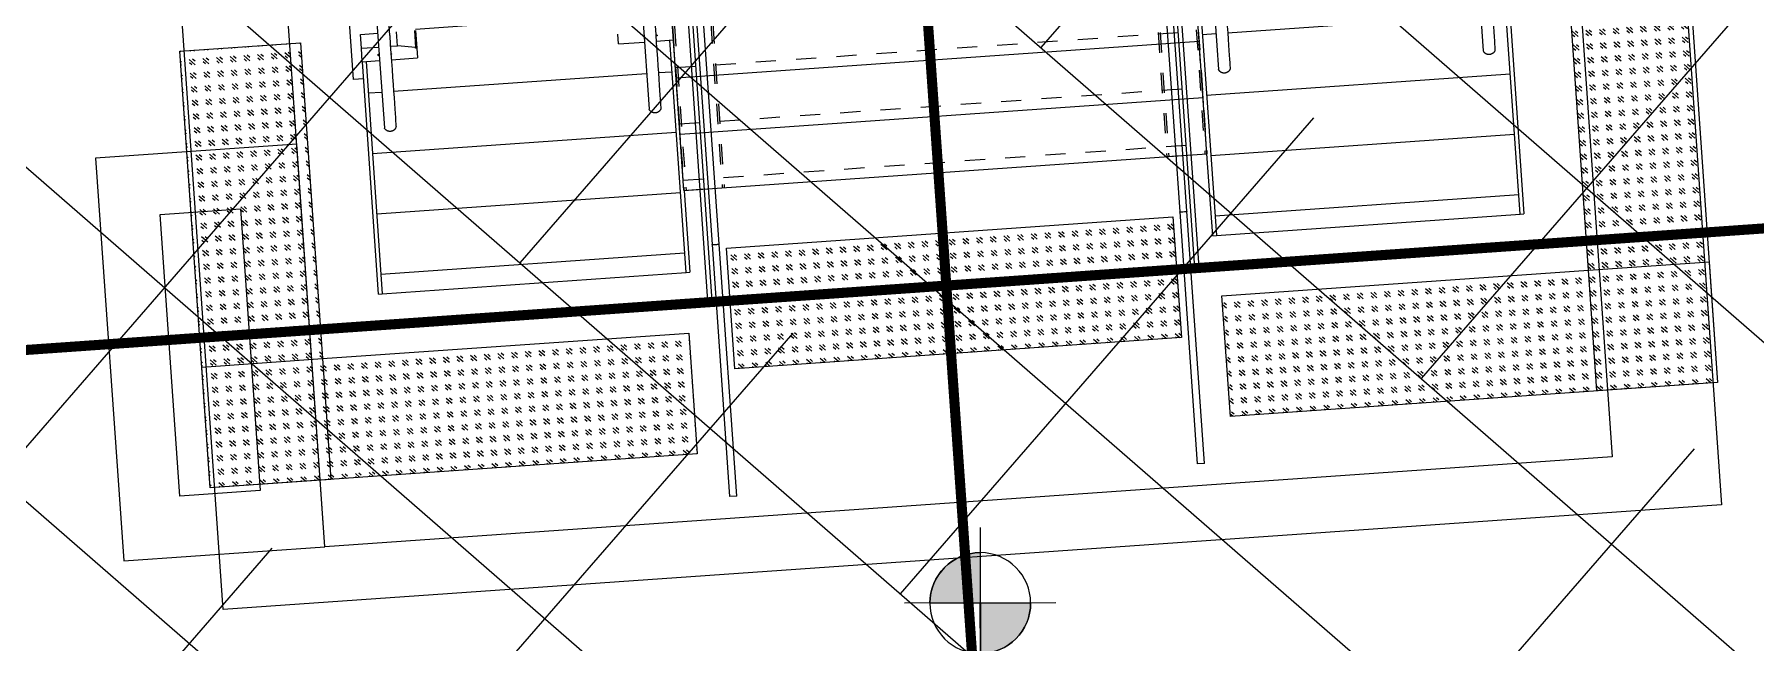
# Model space of a CAD drawing. Header units: millimetres. Extents: x 50357 to 985146, y 723188 to 1803594.
# Drawn here: x 834548.8 to 834557.34, y 818118.42 to 818121.44 of the extents above; entities that cross this region are included whole.
import ezdxf
from ezdxf.xclip import XClip

# ---------------------------------------------------------------- set-up
doc = ezdxf.new("R2010")
doc.units = ezdxf.units.MM
doc.header["$LTSCALE"] = 3
doc.header["$MEASUREMENT"] = 0
for name, pattern in [('DASHED2', [0.375, 0.25, -0.125]), ('Grid Line', [22.225, 12.7, -3.175, 3.175, -3.175]), ('XXASB-PIW-ARC-DWG-1012-MWP-XXXX-WS3-XC$0$XXXXX-PIW-P-ASB_BRIDGE_STAIR_ESCALATOR-XXX$0$Member Hidden', [4.5, 2.5, -2])]:
    doc.linetypes.add(name, pattern=pattern)
doc.layers.add('-Excluded area line', color=7, linetype='DASHED2', lineweight=40)
doc.layers.add('-Section line', color=7, linetype='Continuous')
doc.layers.add('00_Xref', color=7, linetype='Continuous')
for name, color, linetype, true_color in [('WKD071__', 7, 'Continuous', 0x6e6e6e), ('XXASB-PIW-ARC-DWG-1012-MWP-XXXX-WS3-XC$0$XXXXX-PIW-P-ASB_BRIDGE_STAIR_ESCALATOR-XXX$0$A-GENM', 7, 'Continuous', 0x6e6e6e), ('XXASB-PIW-ARC-DWG-1012-MWP-XXXX-WS3-XC$0$XXXXX-PIW-P-ASB_BRIDGE_STAIR_ESCALATOR-XXX$0$ADS240', 7, 'XXASB-PIW-ARC-DWG-1012-MWP-XXXX-WS3-XC$0$XXXXX-PIW-P-ASB_BRIDGE_STAIR_ESCALATOR-XXX$0$Member Hidden', 0x6e6e6e), ('XXASB-PIW-ARC-DWG-1012-MWP-XXXX-WS3-XC$0$XXXXX-PIW-P-ASB_BRIDGE_STAIR_ESCALATOR-XXX$0$ADS240_F', 7, 'Continuous', 0x6e6e6e), ('XXASB-PIW-ARC-DWG-1012-MWP-XXXX-WS3-XC$0$XXXXX-PIW-P-ASB_BRIDGE_STAIR_ESCALATOR-XXX$0$ADS292_H', 7, 'XXASB-PIW-ARC-DWG-1012-MWP-XXXX-WS3-XC$0$XXXXX-PIW-P-ASB_BRIDGE_STAIR_ESCALATOR-XXX$0$Member Hidden', 0x6e6e6e), ('XXASB-PIW-ARC-DWG-1012-MWP-XXXX-WS3-XC$0$XXXXX-PIW-P-ASB_BRIDGE_STAIR_ESCALATOR-XXX$0$M-EQPM', 7, 'Continuous', 0x6e6e6e), ('XXASB-PIW-ARC-DWG-1012-MWP-XXXX-WS3-XC$0$XXXXX-PIW-P-ASB_BRIDGE_STAIR_ESCALATOR-XXX$0$Q-SPCQ', 7, 'Continuous', 0x6e6e6e), ('XXASB-PIW-ARC-DWG-1012-MWP-XXXX-WS3-XC$0$XXXXX-PIW-P-ASB_BRIDGE_STAIR_ESCALATOR-XXX$0$Q-SPCQ-1', 7, 'Continuous', 0x6e6e6e)]:
    doc.layers.add(name, color=color, linetype=linetype, true_color=true_color)
doc.layers.add('XXASB-PIW-ARC-DWG-1012-MWP-XXXX-WS3-XC$0$ADS0501_', color=7, linetype='Continuous', lineweight=13, true_color=0x6e6e6e)
doc.layers.add('XXASB-PIW-ARC-DWG-1012-MWP-XXXX-WS3-XC$0$XXXXX-PIW-P-ASB_BRIDGE_DECK_ARC-XXX$0$A-FLOR-HRAL', color=7, linetype='Continuous', lineweight=13, true_color=0x6e6e6e)

# ---------------------------------------------------------------- blocks, each defined once
blk = doc.blocks.new('x-baseplan')
blk.add_lwpolyline([(834550.5505, 818213.8099), (834557.1707, 818119.1058), (834549.7388, 818118.5863), (834547.9798, 818143.7498), (834547.5808, 818143.722), (834547.5407, 818144.2956), (834539.9643, 818143.7659), (834540.0207, 818142.9597), (834532.4541, 818142.4509), (834523.9731, 818144.3196), (834526.2542, 818154.6723), (834539.4112, 818151.6754), (834539.6457, 818148.3218), (834547.2222, 818148.8514), (834547.1833, 818149.4081), (834547.5823, 818149.436), (834542.9962, 818215.0413), (834543.2207, 818215.057), (834550.326, 818213.7942), (834550.5505, 818213.8099)])
blk = doc.blocks.new('XXASB-PIW-ARC-DWG-1012-MWP-XXXX-WS3-XC$0$Spot Elevations - Existing floor level_On plan-230553-BRIDGE DECK LEVEL')
at = {"layer": 'XXASB-PIW-ARC-DWG-1012-MWP-XXXX-WS3-XC$0$ADS0501_', "extrusion": (0, 0, -1)}
for points in [[(2, 0, 0.414214), (0, 2), (0, 0)], [(0, 0), (-2, 0, 0.414214), (0, -2)]]:
    blk.add_hatch(color=256, dxfattribs=at).paths.add_polyline_path(points)
at = {"layer": 'XXASB-PIW-ARC-DWG-1012-MWP-XXXX-WS3-XC$0$ADS0501_'}
for p, q in [((0, -3), (0, 3)), ((0, 0), (0, 2)), ((-3, 0), (3.151, 0)), ((-2, 0), (0, 0)), ((0, 0), (0, -2)), ((2, 0), (0, 0))]:
    blk.add_line(p, q, dxfattribs=at)
blk.add_circle((0, 0), 2, dxfattribs=at)
for start, end in [(90, 180), (270, 0)]:
    blk.add_arc((0, 0), 2, start, end, dxfattribs=at)
blk = doc.blocks.new('XXASB-PIW-ARC-DWG-1012-MWP-XXXX-WS3-XC$0$XXXXX-PIW-P-ASB_BRIDGE_DECK_ARC-XXX$0$HANDRAIL - HANDRAIL-3273728-DECK F_F_L__ARC')
at = {"layer": 'XXASB-PIW-ARC-DWG-1012-MWP-XXXX-WS3-XC$0$XXXXX-PIW-P-ASB_BRIDGE_DECK_ARC-XXX$0$A-FLOR-HRAL'}
for p, q in [((-668972.5, 80670.1), (-668972.5, 76470.1)), ((-668937.5, 76470.1), (-668937.5, 80670.1)), ((-668917.5, 76187.7), (-668917.5, 80667.6)), ((-668917.5, 76187.7), (-668917.5, 80667.6)), ((-668897.5, 80667.6), (-668897.5, 76187.7)), ((-668972.5, 76470.1), (-668972.5, 75217.6)), ((-668937.5, 75217.6), (-668937.5, 76470.1)), ((-668917.5, 76167.6), (-668917.5, 76187.7)), ((-668917.5, 76167.6), (-668917.5, 76187.7)), ((-668917.5, 76167.6), (-668897.5, 76167.6)), ((-668897.5, 76187.7), (-668897.5, 76167.6)), ((-668937.5, 75217.6), (-668972.5, 75217.6))]:
    blk.add_line(p, q, dxfattribs=at)
blk.add_open_spline([(-668962.5, 76467.6), (-668964.2, 76467.6), (-668966.9, 76467.8), (-668969.6, 76468.3), (-668971.3, 76468.8), (-668972.3, 76469.4), (-668972.5, 76469.9), (-668972.5, 76470.1)], degree=3, knots=[0, 0, 0, 0, 0.1666667, 0.25, 0.3333333, 0.4166667, 0.5, 0.5, 0.5, 0.5], dxfattribs=at)
blk.add_open_spline([(-668937.5, 76470.1), (-668937.5, 76469.9), (-668937.7, 76469.4), (-668938.7, 76468.8), (-668940.3, 76468.3), (-668942.4, 76467.9), (-668944.9, 76467.6), (-668961.6, 76467.6), (-668962.5, 76467.6)], degree=3, dxfattribs=at)
blk = doc.blocks.new('XXASB-PIW-ARC-DWG-1012-MWP-XXXX-WS3-XC$0$XXXXX-PIW-P-ASB_BRIDGE_DECK_ARC-XXX$0$HANDRAIL1 - HANDRAIL-3274031-DECK F_F_L__ARC')
at = {"layer": 'XXASB-PIW-ARC-DWG-1012-MWP-XXXX-WS3-XC$0$XXXXX-PIW-P-ASB_BRIDGE_DECK_ARC-XXX$0$A-FLOR-HRAL'}
for p, q in [((-671148, 76167.6), (-671148, 80667.6)), ((-671128, 80667.6), (-671128, 76167.6)), ((-671108, 80670.1), (-671108, 76470.1)), ((-671073, 76470.1), (-671073, 80670.1)), ((-671108, 76470.1), (-671108, 75217.6)), ((-671073, 75217.6), (-671073, 76470.1)), ((-671148, 76167.6), (-671128, 76167.6)), ((-671073, 75217.6), (-671108, 75217.6))]:
    blk.add_line(p, q, dxfattribs=at)
blk.add_open_spline([(-671083, 76467.6), (-671084.8, 76467.6), (-671102.4, 76467.8), (-671105.2, 76468.3), (-671106.8, 76468.8), (-671107.8, 76469.4), (-671108, 76469.9), (-671108, 76470.1)], degree=3, knots=[0, 0, 0, 0, 0.1666667, 0.25, 0.3333333, 0.4166667, 0.5, 0.5, 0.5, 0.5], dxfattribs=at)
blk.add_open_spline([(-671073, 76470.1), (-671073, 76469.9), (-671073.3, 76469.4), (-671074.3, 76468.8), (-671075.9, 76468.3), (-671078, 76467.9), (-671080.4, 76467.6), (-671082.2, 76467.6), (-671083, 76467.6)], degree=3, dxfattribs=at)
blk = doc.blocks.new('XXASB-PIW-ARC-DWG-1012-MWP-XXXX-WS3-XC$0$XXXXX-PIW-P-ASB_BRIDGE_DECK_ARC-XXX')
at = {"layer": 'XXASB-PIW-ARC-DWG-1012-MWP-XXXX-WS3-XC$0$XXXXX-PIW-P-ASB_BRIDGE_DECK_ARC-XXX$0$A-FLOR-HRAL', "rotation": 3.999000000000387}
for name, p in [('XXASB-PIW-ARC-DWG-1012-MWP-XXXX-WS3-XC$0$XXXXX-PIW-P-ASB_BRIDGE_DECK_ARC-XXX$0$HANDRAIL - HANDRAIL-3273728-DECK F_F_L__ARC', (835227159.6, 818090927.1)), ('XXASB-PIW-ARC-DWG-1012-MWP-XXXX-WS3-XC$0$XXXXX-PIW-P-ASB_BRIDGE_DECK_ARC-XXX$0$HANDRAIL1 - HANDRAIL-3274031-DECK F_F_L__ARC', (835226970.6, 818090913.9))]:
    blk.add_blockref(name, p, dxfattribs=at)
blk = doc.blocks.new('XXASB-PIW-ARC-DWG-1012-MWP-XXXX-WS3-XC$0$XXXXX-PIW-P-ASB_BRIDGE_STAIR_ESCALATOR-XXX$0$KONEGL-TravelMaster110_Escalator_Single_metric - TM110 - 101384-1810381-DECK F_F_L__STR')
at = {"layer": 'XXASB-PIW-ARC-DWG-1012-MWP-XXXX-WS3-XC$0$XXXXX-PIW-P-ASB_BRIDGE_STAIR_ESCALATOR-XXX$0$Q-SPCQ-1'}
h = blk.add_hatch(dxfattribs=at)
h.set_pattern_fill('FP_2', color=256, style=0, pattern_type=2)
h.set_pattern_definition([(270, (-87448.5, -668099.4), (300, 2e-14), [])])
h.paths.add_polyline_path([(-10278.6, 687.4), (-9957.2, 687.4), (-9957.2, 755), (-10278.6, 755)], flags=0)
h.paths.add_polyline_path([(-11111.5, -755), (-9957.2, -755), (-9957.2, -687.4), (-10293.5, -686.3), (-10299.4, -683.1), (-10303.5, -679.3), (-10310.2, -666.3), (-10309.7, -648.6), (-10307, -642.2), (-10300.6, -634.3), (-10290.9, -629.2), (-9957.2, -628.2), (-9957.2, -500), (-9530.7, -500), (-9530.7, 500), (-9957.2, 500), (-9957.2, 629.2), (-10292.2, 629.8), (-10300.6, 634.3), (-10307.7, 643.1), (-10311.1, 655), (-10311.1, 658.3), (-10309.7, 667.5), (-10302.5, 680.3), (-10297.9, 684.4), (-10290.9, 687.4), (-10278.6, 687.4), (-10278.6, 755), (-11111.5, 755), (-11111.5, 201.1)], flags=0)
for p, q in [((-11111.5, 773.5), (-10704.4, 773.5)), ((-11111.5, 773.5), (-11111.5, 755)), ((-11111.5, 755), (-11111.5, -755)), ((-9957.2, 755), (-11111.5, 755)), ((-9957.2, 755), (-11111.5, 755)), ((-9837.7, 687.4), (-10290.9, 687.4)), ((-9837.7, -629.2), (-10290.9, -629.2)), ((-11111.5, -755), (-9957.2, -755)), ((-11111.5, -755), (-9957.2, -755)), ((-11111.5, -755), (-11111.5, -773.5)), ((-9957.2, -773.5), (-11111.5, -773.5))]:
    blk.add_line(p, q, dxfattribs=at)
at = {"layer": 'XXASB-PIW-ARC-DWG-1012-MWP-XXXX-WS3-XC$0$XXXXX-PIW-P-ASB_BRIDGE_STAIR_ESCALATOR-XXX$0$Q-SPCQ-1', "flags": 128}
for points in [[(-10292.5, 629.2), (-10293.6, 629.7), (-10294.8, 630.3), (-10295.9, 630.9), (-10297, 631.6), (-10298, 632.3), (-10299, 633.1), (-10300, 633.8), (-10301, 634.7), (-10301.9, 635.5), (-10302.8, 636.4), (-10303.7, 637.4), (-10304.5, 638.4), (-10305.3, 639.4), (-10306, 640.4), (-10306.7, 641.5), (-10307.4, 642.5), (-10308, 643.7), (-10308.5, 644.8), (-10309, 646), (-10309.5, 647.1), (-10309.9, 648.3), (-10310.3, 649.5), (-10310.6, 650.8), (-10310.9, 652), (-10311.1, 653.3), (-10311.3, 654.5), (-10311.4, 655.8), (-10311.5, 657.1), (-10311.5, 658.3), (-10311.5, 659.6), (-10311.4, 660.9), (-10311.3, 662.1), (-10311.1, 663.4), (-10310.9, 664.6), (-10310.6, 665.9), (-10310.3, 667.1), (-10309.9, 668.3), (-10309.5, 669.5), (-10309, 670.7), (-10308.5, 671.8), (-10307.9, 673), (-10307.3, 674.1), (-10306.7, 675.2), (-10306, 676.2), (-10305.2, 677.3), (-10304.5, 678.3), (-10303.6, 679.3), (-10302.8, 680.2), (-10301.9, 681.1), (-10301, 682), (-10300, 682.8), (-10299, 683.6), (-10298, 684.3), (-10296.9, 685), (-10295.8, 685.7), (-10294.7, 686.3), (-10293.6, 686.9), (-10292.5, 687.4)], [(-10292.5, -687.4), (-10293.6, -686.9), (-10294.8, -686.3), (-10295.9, -685.7), (-10297, -685), (-10298, -684.3), (-10299, -683.5), (-10300, -682.7), (-10301, -681.9), (-10301.9, -681), (-10302.8, -680.1), (-10303.7, -679.2), (-10304.5, -678.2), (-10305.3, -677.2), (-10306, -676.2), (-10306.7, -675.1), (-10307.4, -674), (-10308, -672.9), (-10308.5, -671.8), (-10309, -670.6), (-10309.5, -669.4), (-10309.9, -668.3), (-10310.3, -667), (-10310.6, -665.8), (-10310.9, -664.6), (-10311.1, -663.3), (-10311.3, -662.1), (-10311.4, -660.8), (-10311.5, -659.5), (-10311.5, -658.3), (-10311.5, -657), (-10311.4, -655.7), (-10311.3, -654.5), (-10311.1, -653.2), (-10310.9, -652), (-10310.6, -650.7), (-10310.3, -649.5), (-10309.9, -648.3), (-10309.5, -647.1), (-10309, -645.9), (-10308.5, -644.7), (-10307.9, -643.6), (-10307.3, -642.5), (-10306.7, -641.4), (-10306, -640.3), (-10305.2, -639.3), (-10304.5, -638.3), (-10303.6, -637.3), (-10302.8, -636.4), (-10301.9, -635.5), (-10301, -634.6), (-10300, -633.8), (-10299, -633), (-10298, -632.3), (-10296.9, -631.6), (-10295.8, -630.9), (-10294.7, -630.3), (-10293.6, -629.7), (-10292.5, -629.2)]]:
    blk.add_lwpolyline(points, dxfattribs=at)
at = {"layer": 'XXASB-PIW-ARC-DWG-1012-MWP-XXXX-WS3-XC$0$XXXXX-PIW-P-ASB_BRIDGE_STAIR_ESCALATOR-XXX$0$Q-SPCQ-1'}
for centre in [(-9837.7, 629.2), (-9837.7, -687.4)]:
    blk.add_ellipse(centre, major_axis=(-454.8, 0), ratio=0.000001, start_param=4.712389, end_param=6.200512, dxfattribs=at)
blk = doc.blocks.new('XXASB-PIW-ARC-DWG-1012-MWP-XXXX-WS3-XC$0$XXXXX-PIW-P-ASB_BRIDGE_STAIR_ESCALATOR-XXX$0$KONEGL-TravelMaster110_Escalator_Single_metric - TM110 - 101384-V1-DECK F_F_L__STR')
at = {"layer": 'XXASB-PIW-ARC-DWG-1012-MWP-XXXX-WS3-XC$0$XXXXX-PIW-P-ASB_BRIDGE_STAIR_ESCALATOR-XXX$0$Q-SPCQ-1'}
h = blk.add_hatch(dxfattribs=at)
h.set_pattern_fill('FP_3', color=256, style=0, pattern_type=2)
h.set_pattern_definition([(270, (-87448.5, -671946.4), (300, 2e-14), [])])
h.paths.add_polyline_path([(-10172.3, -755), (-9957.2, -755), (-9957.2, -687.4), (-10172.3, -687.4)], flags=0)
h.paths.add_polyline_path([(-10266.3, -755), (-10172.3, -755), (-10172.3, -687.4), (-10266.3, -687.4)], flags=0)
h.paths.add_polyline_path([(-11111.5, -755), (-10266.3, -755), (-10266.3, -687.4), (-10293.5, -686.3), (-10299.4, -683.1), (-10303.5, -679.3), (-10310.2, -666.3), (-10309.7, -648.6), (-10307, -642.2), (-10300.6, -634.3), (-10290.9, -629.2), (-9957.2, -628.2), (-9957.2, -500), (-9530.7, -500), (-9530.7, 500), (-9957.2, 500), (-9957.2, 629.2), (-10292.2, 629.8), (-10300.6, 634.3), (-10307.7, 643.1), (-10311.1, 655), (-10311.1, 658.3), (-10309.7, 667.5), (-10302.5, 680.3), (-10297.9, 684.4), (-10290.9, 687.4), (-9957.2, 687.4), (-9957.2, 755), (-11111.5, 755), (-11111.5, 44.8)], flags=0)
for p, q in [((-11111.5, 773.5), (-9957.2, 773.5)), ((-11111.5, 773.5), (-11111.5, 755)), ((-9957.2, 773.6), (-9890.2, 773.6)), ((-9957.2, 773.6), (-9957.2, 687.4)), ((-9890.2, 773.6), (-9821.5, 773.6)), ((-9890.2, 773.6), (-9890.2, 687.4)), ((-9821.5, 773.6), (-9821.5, 687.3)), ((-11111.5, 755), (-11111.5, -755)), ((-9957.2, 755), (-11111.5, 755)), ((-9957.2, 755), (-11111.5, 755)), ((-9837.7, 687.4), (-10290.9, 687.4)), ((-8822.8, 687.4), (-9837.7, 687.4)), ((-9957.2, 629.2), (-9957.2, 500)), ((-9890.2, 629.2), (-9890.2, 593.5)), ((-9837.7, 629.2), (-8822.8, 629.2)), ((-9905.6, 505), (-9890.2, 593.5)), ((-9890.2, 593.5), (-9821.5, 593.5)), ((-9909.5, 500), (-9957.2, 500)), ((-9909.5, 500), (-9908.6, 505)), ((-9821.5, 500), (-9909.5, 500)), ((-9908.6, 505), (-9905.6, 505)), ((-9821.5, 505), (-9905.6, 505)), ((-9957.2, -500), (-9909.5, -500)), ((-9957.2, -500), (-9957.2, -629.2)), ((-9837.7, -629.2), (-10290.9, -629.2)), ((-11111.5, -755), (-9957.2, -755)), ((-11111.5, -755), (-9957.2, -755)), ((-11111.5, -755), (-11111.5, -773.5)), ((-9957.2, -687.4), (-9957.2, -773.3)), ((-10704.4, -773.5), (-11111.5, -773.5))]:
    blk.add_line(p, q, dxfattribs=at)
at = {"layer": 'XXASB-PIW-ARC-DWG-1012-MWP-XXXX-WS3-XC$0$XXXXX-PIW-P-ASB_BRIDGE_STAIR_ESCALATOR-XXX$0$Q-SPCQ-1', "flags": 128}
for points in [[(-10292.5, 629.2), (-10293.6, 629.7), (-10294.8, 630.3), (-10295.9, 630.9), (-10297, 631.6), (-10298, 632.3), (-10299, 633.1), (-10300, 633.8), (-10301, 634.7), (-10301.9, 635.5), (-10302.8, 636.4), (-10303.7, 637.4), (-10304.5, 638.4), (-10305.3, 639.4), (-10306, 640.4), (-10306.7, 641.5), (-10307.4, 642.5), (-10308, 643.7), (-10308.5, 644.8), (-10309, 646), (-10309.5, 647.1), (-10309.9, 648.3), (-10310.3, 649.5), (-10310.6, 650.8), (-10310.9, 652), (-10311.1, 653.3), (-10311.3, 654.5), (-10311.4, 655.8), (-10311.5, 657.1), (-10311.5, 658.3), (-10311.5, 659.6), (-10311.4, 660.9), (-10311.3, 662.1), (-10311.1, 663.4), (-10310.9, 664.6), (-10310.6, 665.9), (-10310.3, 667.1), (-10309.9, 668.3), (-10309.5, 669.5), (-10309, 670.7), (-10308.5, 671.8), (-10307.9, 673), (-10307.3, 674.1), (-10306.7, 675.2), (-10306, 676.2), (-10305.2, 677.3), (-10304.5, 678.3), (-10303.6, 679.3), (-10302.8, 680.2), (-10301.9, 681.1), (-10301, 682), (-10300, 682.8), (-10299, 683.6), (-10298, 684.3), (-10296.9, 685), (-10295.8, 685.7), (-10294.7, 686.3), (-10293.6, 686.9), (-10292.5, 687.4)], [(-10292.5, -687.4), (-10293.6, -686.9), (-10294.8, -686.3), (-10295.9, -685.7), (-10297, -685), (-10298, -684.3), (-10299, -683.5), (-10300, -682.7), (-10301, -681.9), (-10301.9, -681), (-10302.8, -680.1), (-10303.7, -679.2), (-10304.5, -678.2), (-10305.3, -677.2), (-10306, -676.2), (-10306.7, -675.1), (-10307.4, -674), (-10308, -672.9), (-10308.5, -671.8), (-10309, -670.6), (-10309.5, -669.4), (-10309.9, -668.3), (-10310.3, -667), (-10310.6, -665.8), (-10310.9, -664.6), (-10311.1, -663.3), (-10311.3, -662.1), (-10311.4, -660.8), (-10311.5, -659.5), (-10311.5, -658.3), (-10311.5, -657), (-10311.4, -655.7), (-10311.3, -654.5), (-10311.1, -653.2), (-10310.9, -652), (-10310.6, -650.7), (-10310.3, -649.5), (-10309.9, -648.3), (-10309.5, -647.1), (-10309, -645.9), (-10308.5, -644.7), (-10307.9, -643.6), (-10307.3, -642.5), (-10306.7, -641.4), (-10306, -640.3), (-10305.2, -639.3), (-10304.5, -638.3), (-10303.6, -637.3), (-10302.8, -636.4), (-10301.9, -635.5), (-10301, -634.6), (-10300, -633.8), (-10299, -633), (-10298, -632.3), (-10296.9, -631.6), (-10295.8, -630.9), (-10294.7, -630.3), (-10293.6, -629.7), (-10292.5, -629.2)]]:
    blk.add_lwpolyline(points, dxfattribs=at)
at = {"layer": 'XXASB-PIW-ARC-DWG-1012-MWP-XXXX-WS3-XC$0$XXXXX-PIW-P-ASB_BRIDGE_STAIR_ESCALATOR-XXX$0$Q-SPCQ-1'}
for centre in [(-9837.7, 629.2), (-9837.7, -687.4)]:
    blk.add_ellipse(centre, major_axis=(-454.8, 0), ratio=0.000001, start_param=4.712389, end_param=6.200512, dxfattribs=at)
for points, knots in [([(-9932.7, 687.6), (-9932.6, 687.9), (-9932.5, 688.5), (-9932.3, 689.1), (-9932.1, 689.8), (-9931.9, 690.5), (-9931.6, 691.3), (-9931.2, 691.9), (-9930.9, 692.5), (-9930.6, 693), (-9930.1, 693.6), (-9929.2, 694.2), (-9928.3, 694.2), (-9927.4, 693.5), (-9926.9, 693), (-9926.5, 692.4), (-9926.1, 691.6), (-9925.7, 690.7), (-9925.4, 689.9), (-9925.3, 689.5), (-9925.1, 688.8), (-9924.9, 688.1), (-9924.8, 687.6)], [0.1687934, 0.1687934, 0.1687934, 0.1687934, 0.1944444, 0.2083333, 0.2222222, 0.25, 0.2777778, 0.3055556, 0.3333333, 0.3611111, 0.3888889, 0.4444444, 0.5555556, 0.6111111, 0.6388889, 0.6666667, 0.7083333, 0.75, 0.7708333, 0.78125, 0.7916667, 0.8312947, 0.8312947, 0.8312947, 0.8312947]), ([(-9926.6, 628.2), (-9926.7, 628), (-9926.9, 627.7), (-9927.4, 627.2), (-9928.3, 626.5), (-9929.2, 626.5), (-9930.1, 627.1), (-9930.6, 627.7), (-9930.8, 628), (-9930.9, 628.2)], [0.3333333, 0.3333333, 0.3333333, 0.3333333, 0.3611111, 0.3888889, 0.4444444, 0.5555556, 0.6111111, 0.6388889, 0.6666667, 0.6666667, 0.6666667, 0.6666667]), ([(-9930.9, -628.2), (-9930.8, -628), (-9930.6, -627.7), (-9930.1, -627.1), (-9929.2, -626.5), (-9928.3, -626.5), (-9927.4, -627.2), (-9926.9, -627.7), (-9926.7, -628), (-9926.6, -628.2)], [0.3333333, 0.3333333, 0.3333333, 0.3333333, 0.3611111, 0.3888889, 0.4444444, 0.5555556, 0.6111111, 0.6388889, 0.6666667, 0.6666667, 0.6666667, 0.6666667]), ([(-9924.8, -687.6), (-9924.9, -687.9), (-9925, -688.5), (-9925.2, -689.1), (-9925.4, -689.8), (-9925.6, -690.5), (-9925.9, -691.3), (-9926.3, -691.9), (-9926.6, -692.5), (-9926.9, -693), (-9927.4, -693.5), (-9928.3, -694.2), (-9929.2, -694.2), (-9930.1, -693.6), (-9930.6, -693), (-9931, -692.5), (-9931.4, -691.6), (-9931.8, -690.7), (-9932.1, -689.9), (-9932.2, -689.5), (-9932.4, -688.8), (-9932.6, -688.1), (-9932.7, -687.6)], [0.1683822, 0.1683822, 0.1683822, 0.1683822, 0.1944444, 0.2083333, 0.2222222, 0.25, 0.2777778, 0.3055556, 0.3333333, 0.3611111, 0.3888889, 0.4444444, 0.5555556, 0.6111111, 0.6388889, 0.6666667, 0.7083333, 0.75, 0.7708333, 0.78125, 0.7916667, 0.8315295, 0.8315295, 0.8315295, 0.8315295])]:
    blk.add_open_spline(points, degree=3, knots=knots, dxfattribs=at)
blk = doc.blocks.new('XXASB-PIW-ARC-DWG-1012-MWP-XXXX-WS3-XC$0$XXXXX-PIW-P-ASB_BRIDGE_STAIR_ESCALATOR-XXX$0$SUMP PIT L02 - SUMP PIT L02-3490829-DECK F_F_L__STR')
at = {"layer": 'XXASB-PIW-ARC-DWG-1012-MWP-XXXX-WS3-XC$0$XXXXX-PIW-P-ASB_BRIDGE_STAIR_ESCALATOR-XXX$0$M-EQPM'}
for p, q in [((-674222.8, 77109.5), (-674222.8, 75109.5)), ((-673222.8, 77109.5), (-674222.8, 77109.5)), ((-673222.8, 75109.5), (-673222.8, 77109.5)), ((-673922.7, 75409.5), (-673922.7, 76809.5)), ((-673922.7, 76809.5), (-673522.7, 76809.5)), ((-673522.7, 76809.5), (-673522.7, 75409.5)), ((-673522.7, 75409.5), (-673922.7, 75409.5)), ((-674222.8, 75109.5), (-673222.8, 75109.5))]:
    blk.add_line(p, q, dxfattribs=at)
blk = doc.blocks.new('XXASB-PIW-ARC-DWG-1012-MWP-XXXX-WS3-XC$0$XXXXX-PIW-P-ASB_BRIDGE_STAIR_ESCALATOR-XXX$0$A$C1D6126A4')
at = {"layer": 'XXASB-PIW-ARC-DWG-1012-MWP-XXXX-WS3-XC$0$XXXXX-PIW-P-ASB_BRIDGE_STAIR_ESCALATOR-XXX$0$ADS240_F'}
for p, q in [((834554618.2, 818120845), (834553171.9, 818141534.5)), ((834552024.5, 818120663.7), (834550578.3, 818141353.2)), ((834551985.5, 818121222.3), (834554579.2, 818121403.6)), ((834552005, 818120943), (834554598.7, 818121124.3)), ((834552024.5, 818120663.7), (834554618.2, 818120845))]:
    blk.add_line(p, q, dxfattribs=at)
blk = doc.blocks.new('XXASB-PIW-ARC-DWG-1012-MWP-XXXX-WS3-XC$0$XXXXX-PIW-P-ASB_BRIDGE_STAIR_ESCALATOR-XXX')
at = {"layer": 'XXASB-PIW-ARC-DWG-1012-MWP-XXXX-WS3-XC$0$XXXXX-PIW-P-ASB_BRIDGE_STAIR_ESCALATOR-XXX$0$Q-SPCQ'}
h = blk.add_hatch(dxfattribs=at)
h.set_pattern_fill('GOST_GLASS', color=256, scale=8, angle=93.99871)
h.set_pattern_definition([(138.998705, (834732796.246, 817758944.717), (-4.733696, 67.717), [40, -56]), (138.998705, (834732795.063, 817758961.646), (-4.733696, 67.717), [16, -80]), (138.998705, (834732779.317, 817758943.534), (-4.733696, 67.717), [16, -80])])
h.paths.add_polyline_path([(834557150.4, 818119711.8), (834554734.3, 818119542.9), (834554692.5, 818120141.4), (834556510, 818120268.5), (834556400.6, 818121833.7), (834556999.1, 818121875.5)])
h = blk.add_hatch(dxfattribs=at)
h.set_pattern_fill('GOST_GLASS', color=256, scale=8, angle=93.99871)
h.set_pattern_definition([(138.998705, (834727857.766, 817758599.497), (-4.733696, 67.717), [40, -56]), (138.998705, (834727856.583, 817758616.426), (-4.733696, 67.717), [16, -80]), (138.998705, (834727840.837, 817758598.314), (-4.733696, 67.717), [16, -80])])
h.paths.add_polyline_path([(834552090.2, 818119358), (834549674.6, 818119189.2), (834549523.4, 818121353), (834550121.9, 818121394.8), (834550231.3, 818119829.6), (834552048.4, 818119956.6)])
h = blk.add_hatch(dxfattribs=at)
h.set_pattern_fill('GOST_GLASS', color=256, scale=8, angle=93.99871)
h.set_pattern_definition([(138.998705, (834730299.15, 817759178.22), (-4.733696, 67.717), [40, -56]), (138.998705, (834730297.966, 817759195.15), (-4.733696, 67.717), [16, -80]), (138.998705, (834730282.22, 817759177.036), (-4.733696, 67.717), [16, -80])])
h.paths.add_polyline_path([(834554491.4, 818119934), (834552276.8, 818119779.1), (834552235, 818120377.7), (834554449.6, 818120532.5)])
at = {"layer": 'XXASB-PIW-ARC-DWG-1012-MWP-XXXX-WS3-XC$0$XXXXX-PIW-P-ASB_BRIDGE_STAIR_ESCALATOR-XXX$0$A-GENM'}
blk.add_lwpolyline([(834550435.1, 818121216.2), (834550385.3, 818121212.7), (834549018.1, 818140770), (834548918.4, 818140763), (834548810.4, 818142308.3), (834548960, 818142318.7)], dxfattribs=at)
at = {"layer": 'XXASB-PIW-ARC-DWG-1012-MWP-XXXX-WS3-XC$0$XXXXX-PIW-P-ASB_BRIDGE_STAIR_ESCALATOR-XXX$0$ADS240'}
for p, q in [((834554614.7, 818120894.9), (834553168.4, 818141584.4)), ((834552021.1, 818120713.6), (834550574.8, 818141403.1)), ((834551982, 818121272.2), (834554575.7, 818121453.5)), ((834552001.5, 818120992.9), (834554595.2, 818121174.2)), ((834552021.1, 818120713.6), (834554614.7, 818120894.9))]:
    blk.add_line(p, q, dxfattribs=at)
at = {"layer": 'XXASB-PIW-ARC-DWG-1012-MWP-XXXX-WS3-XC$0$XXXXX-PIW-P-ASB_BRIDGE_STAIR_ESCALATOR-XXX$0$ADS292_H'}
for p, q in [((834553100.9, 818142407.7), (834554608.2, 818120844.3)), ((834553110.8, 818142408.4), (834554618.2, 818120845)), ((834552911.3, 818142394.4), (834554418.7, 818120831.1)), ((834552921.3, 818142395.1), (834554428.7, 818120831.8)), ((834550517.2, 818142227.1), (834552024.5, 818120663.7)), ((834550527.1, 818142227.8), (834552034.5, 818120664.4)), ((834550706.7, 818142240.3), (834552214.1, 818120677)), ((834550716.7, 818142241), (834552224.1, 818120677.6)), ((834554418.7, 818120831.1), (834554618.2, 818120845)), ((834552024.5, 818120663.7), (834552224.1, 818120677.6))]:
    blk.add_line(p, q, dxfattribs=at)
at = {"layer": 'XXASB-PIW-ARC-DWG-1012-MWP-XXXX-WS3-XC$0$XXXXX-PIW-P-ASB_BRIDGE_STAIR_ESCALATOR-XXX$0$M-EQPM'}
for p, q in [((834556139.7, 818126326.5), (834556627.8, 818119343.5)), ((834550243.4, 818118897.2), (834549755.2, 818125880.2)), ((834556627.8, 818119343.5), (834550243.4, 818118897.2))]:
    blk.add_line(p, q, dxfattribs=at)
at = {"layer": 'XXASB-PIW-ARC-DWG-1012-MWP-XXXX-WS3-XC$0$XXXXX-PIW-P-ASB_BRIDGE_STAIR_ESCALATOR-XXX$0$Q-SPCQ'}
for points in [[(834557150.4, 818119711.8), (834554734.3, 818119542.9), (834554692.5, 818120141.4), (834556510, 818120268.5), (834556400.6, 818121833.7), (834556999.1, 818121875.5)], [(834552090.2, 818119358), (834549674.6, 818119189.2), (834549523.4, 818121353), (834550121.9, 818121394.8), (834550231.3, 818119829.6), (834552048.4, 818119956.6)], [(834554491.4, 818119934), (834552276.8, 818119779.1), (834552235, 818120377.7), (834554449.6, 818120532.5)], [(834557108.6, 818120310.3), (834557150.4, 818119711.8), (834556551.9, 818119669.9), (834556510, 818120268.5)], [(834550231.3, 818119829.6), (834550273.2, 818119231), (834549674.6, 818119189.2), (834549632.8, 818119787.7)]]:
    blk.add_lwpolyline(points, close=True, dxfattribs=at)
at = {"layer": 'XXASB-PIW-ARC-DWG-1012-MWP-XXXX-WS3-XC$0$XXXXX-PIW-P-ASB_BRIDGE_STAIR_ESCALATOR-XXX$0$ADS240_F'}
blk.add_blockref('XXASB-PIW-ARC-DWG-1012-MWP-XXXX-WS3-XC$0$XXXXX-PIW-P-ASB_BRIDGE_STAIR_ESCALATOR-XXX$0$A$C1D6126A4', (0, 0), dxfattribs=at)
at = {"layer": 'XXASB-PIW-ARC-DWG-1012-MWP-XXXX-WS3-XC$0$XXXXX-PIW-P-ASB_BRIDGE_STAIR_ESCALATOR-XXX$0$M-EQPM', "rotation": 3.999000000000387}
blk.add_blockref('XXASB-PIW-ARC-DWG-1012-MWP-XXXX-WS3-XC$0$XXXXX-PIW-P-ASB_BRIDGE_STAIR_ESCALATOR-XXX$0$SUMP PIT L02 - SUMP PIT L02-3490829-DECK F_F_L__STR', (835227065.1, 818090920.5), dxfattribs=at)
at = {"layer": 'XXASB-PIW-ARC-DWG-1012-MWP-XXXX-WS3-XC$0$XXXXX-PIW-P-ASB_BRIDGE_STAIR_ESCALATOR-XXX$0$Q-SPCQ-1', "rotation": 93.99870513611988}
for name, p in [('XXASB-PIW-ARC-DWG-1012-MWP-XXXX-WS3-XC$0$XXXXX-PIW-P-ASB_BRIDGE_STAIR_ESCALATOR-XXX$0$KONEGL-TravelMaster110_Escalator_Single_metric - TM110 - 101384-1810381-DECK F_F_L__STR', (834554643.4, 818131577.4)), ('XXASB-PIW-ARC-DWG-1012-MWP-XXXX-WS3-XC$0$XXXXX-PIW-P-ASB_BRIDGE_STAIR_ESCALATOR-XXX$0$KONEGL-TravelMaster110_Escalator_Single_metric - TM110 - 101384-V1-DECK F_F_L__STR', (834550506.5, 818131288.2))]:
    blk.add_blockref(name, p, dxfattribs=at)
blk = doc.blocks.new('XXASB-PIW-ARC-DWG-1012-MWP-XXXX-WS3-XC')
for name in ['XXASB-PIW-ARC-DWG-1012-MWP-XXXX-WS3-XC$0$XXXXX-PIW-P-ASB_BRIDGE_DECK_ARC-XXX', 'XXASB-PIW-ARC-DWG-1012-MWP-XXXX-WS3-XC$0$XXXXX-PIW-P-ASB_BRIDGE_STAIR_ESCALATOR-XXX']:
    blk.add_blockref(name, (0, 0))
at = {"layer": 'XXASB-PIW-ARC-DWG-1012-MWP-XXXX-WS3-XC$0$ADS0501_', "extrusion": (0, 0, -1), "xscale": 124.9999999999999, "yscale": 124.9999999999999, "zscale": 124.9999999999999, "rotation": 269.8517519316675}
blk.add_blockref('XXASB-PIW-ARC-DWG-1012-MWP-XXXX-WS3-XC$0$Spot Elevations - Existing floor level_On plan-230553-BRIDGE DECK LEVEL', (-834553493.8, 818118618), dxfattribs=at)

msp = doc.modelspace()

# ---------------------------------------------------------------- hatches: boundary and pattern name
at = {"layer": '-Excluded area line'}
h = msp.add_hatch(dxfattribs=at)
h.set_pattern_fill('ANSI31', color=256)
h.set_pattern_definition([(45, (0, -1e-20), (-0.088388347648, 0.088388347648), [])])
edge = h.paths.add_edge_path(flags=0)
edge.add_arc((834576.0018, 818046.0853), 0.5122, 0, 360)
edge = h.paths.add_edge_path(flags=17)
edge.add_line((834509.6545, 817903.2275), (834493.6514, 818132.2001))
edge.add_line((834493.6514, 818132.2001), (834495.2223, 818132.3099))
edge.add_line((834495.2223, 818132.3099), (834492.4442, 818172.006))
edge.add_line((834492.4442, 818172.006), (834490.7844, 818173.101))
edge.add_line((834490.7844, 818173.101), (834489.6765, 818188.9415))
edge.add_line((834489.6765, 818188.9415), (834489.6774, 818188.9421))
edge.add_arc((834477.0466, 818171.6149), 21.4422, 53.90525, 53.90955, ccw=False)
edge.add_line((834489.6787, 818188.9412), (834492.8109, 818186.3755))
edge.add_line((834492.8109, 818186.3755), (834497.7494, 818181.813))
edge.add_arc((834561.6075, 818267.2782), 106.6872, 233.233545, 261.758005)
edge.add_line((834546.3134, 818161.6929), (834554.1557, 818160.6631))
edge.add_line((834554.1557, 818160.6631), (834570.5637, 818158.5084))
edge.add_line((834570.5637, 818158.5084), (834605.9636, 818157.5669))
edge.add_line((834605.9636, 818157.5669), (834605.9639, 818157.5666))
edge.add_line((834605.9639, 818157.5666), (834605.9667, 818157.5668))
edge.add_line((834605.9667, 818157.5668), (834630.1531, 818158.3824))
edge.add_line((834630.1531, 818158.3824), (834633.0978, 818158.5888))
edge.add_line((834633.0978, 818158.5888), (834636.8138, 818105.5105))
edge.add_line((834636.8138, 818105.5105), (834642.7992, 818105.9295))
edge.add_line((834642.7992, 818105.9295), (834646.2911, 818056.0516))
edge.add_line((834646.2911, 818056.0516), (834640.3051, 818055.6325))
edge.add_line((834640.3051, 818055.6325), (834643.399, 818011.4407))
edge.add_line((834643.399, 818011.4407), (834641.1551, 818011.2836))
edge.add_line((834641.1551, 818011.2836), (834643.4009, 817979.1978))
edge.add_line((834643.4009, 817979.1978), (834644.173, 817967.859))
edge.add_line((834644.173, 817967.859), (834644.8988, 817967.9097))
edge.add_line((834644.8988, 817967.9097), (834645.6245, 817967.9604))
edge.add_line((834645.6245, 817967.9604), (834648.1218, 817931.8786))
edge.add_line((834648.1218, 817931.8786), (834646.7337, 817931.6033))
edge.add_line((834646.7337, 817931.6033), (834552.2507, 817919.4891))
edge.add_line((834552.2507, 817919.4891), (834509.6545, 817903.2275))
edge = h.paths.add_edge_path(flags=0)
edge.add_arc((834576.0018, 818046.0853), 0.5122, 0, 360)
h.paths.add_polyline_path([(834583.1485, 817943.8543), (834576.0018, 818046.0853), (834503.6783, 818041.0294), (834511.7505, 817925.5589), (834547.4409, 817939.3012)], flags=0)
h.paths.add_polyline_path([(834576.0018, 818046.0853), (834503.6783, 818041.0294), (834511.7505, 817925.5589), (834547.4409, 817939.3012), (834583.1485, 817943.8543)], flags=0)
h.paths.add_polyline_path([(834576.6662, 818044.0156), (834589.1533, 818044.8886), (834588.9683, 818047.5356), (834576.4812, 818046.6627)], flags=8)
h.paths.add_polyline_path([(834616.9632, 817995.7728), (834587.3341, 817993.7015), (834583.9069, 818042.7253), (834613.536, 818044.7966)], flags=0)
edge = h.paths.add_edge_path(flags=17)
edge.add_line((834509.6545, 817903.2275), (834493.6514, 818132.2001))
edge.add_line((834493.6514, 818132.2001), (834495.2223, 818132.3099))
edge.add_line((834495.2223, 818132.3099), (834492.4442, 818172.006))
edge.add_line((834492.4442, 818172.006), (834490.7844, 818173.101))
edge.add_line((834490.7844, 818173.101), (834489.6765, 818188.9415))
edge.add_line((834489.6765, 818188.9415), (834489.6774, 818188.9421))
edge.add_arc((834477.0466, 818171.6149), 21.4422, 53.90525, 53.90955, ccw=False)
edge.add_line((834489.6787, 818188.9412), (834492.8109, 818186.3755))
edge.add_line((834492.8109, 818186.3755), (834497.7494, 818181.813))
edge.add_arc((834561.6075, 818267.2782), 106.6872, 233.233545, 261.758005)
edge.add_line((834546.3134, 818161.6929), (834554.1557, 818160.6631))
edge.add_line((834554.1557, 818160.6631), (834570.5637, 818158.5084))
edge.add_line((834570.5637, 818158.5084), (834605.9636, 818157.5669))
edge.add_line((834605.9636, 818157.5669), (834605.9639, 818157.5666))
edge.add_line((834605.9639, 818157.5666), (834605.9667, 818157.5668))
edge.add_line((834605.9667, 818157.5668), (834630.1531, 818158.3824))
edge.add_line((834630.1531, 818158.3824), (834633.0978, 818158.5888))
edge.add_line((834633.0978, 818158.5888), (834636.8138, 818105.5105))
edge.add_line((834636.8138, 818105.5105), (834642.7992, 818105.9295))
edge.add_line((834642.7992, 818105.9295), (834646.2911, 818056.0516))
edge.add_line((834646.2911, 818056.0516), (834640.3051, 818055.6325))
edge.add_line((834640.3051, 818055.6325), (834643.399, 818011.4407))
edge.add_line((834643.399, 818011.4407), (834641.1551, 818011.2836))
edge.add_line((834641.1551, 818011.2836), (834643.4009, 817979.1978))
edge.add_line((834643.4009, 817979.1978), (834644.173, 817967.859))
edge.add_line((834644.173, 817967.859), (834644.8988, 817967.9097))
edge.add_line((834644.8988, 817967.9097), (834645.6245, 817967.9604))
edge.add_line((834645.6245, 817967.9604), (834648.1218, 817931.8786))
edge.add_line((834648.1218, 817931.8786), (834646.7337, 817931.6033))
edge.add_line((834646.7337, 817931.6033), (834552.2507, 817919.4891))
edge.add_line((834552.2507, 817919.4891), (834509.6545, 817903.2275))
edge = h.paths.add_edge_path(flags=0)
edge.add_line((834542.9142, 818105.8473), (834540.3821, 818142.0821))
edge.add_line((834540.3821, 818142.0821), (834533.5274, 818141.6208))
edge.add_line((834533.5274, 818141.6208), (834523.2582, 818143.8637))
edge.add_line((834523.2582, 818143.8637), (834525.899, 818155.8488))
edge.add_arc((834558.5896, 818267.564), 116.4, 237.276176, 253.689242, ccw=False)
edge.add_line((834495.6649, 818169.6383), (834500.3325, 818102.8705))
edge.add_line((834500.3325, 818102.8705), (834542.9142, 818105.8473))
h.paths.add_polyline_path([(834566.6351, 818107.5037), (834563.804, 818148.0022), (834606.4619, 818147.2761), (834609.0351, 818110.4697)], flags=0)
h = msp.add_hatch()
h.set_pattern_fill('ANSI38', color=256, scale=10)
h.set_pattern_definition([(318.9989, (834525.5252, 818208.8837), (0.820092, 0.943371), []), (48.9989, (834525.5252, 818208.8837), (0.696812, 2.706834), [3.125, -1.875])])
edge = h.paths.add_edge_path()
edge.add_line((834539.7435, 818152.2684), (834526.3736, 818155.2143))
edge.add_line((834526.3736, 818155.2143), (834523.9731, 818144.3196))
edge.add_line((834523.9731, 818144.3196), (834532.4541, 818142.4509))
edge.add_line((834532.4541, 818142.4509), (834540.3822, 818142.974))
edge.add_line((834540.3822, 818142.974), (834540.4439, 818142.0922))
edge.add_line((834540.4439, 818142.0922), (834542.5009, 818112.666))
edge.add_line((834542.5009, 818112.666), (834565.1617, 818114.2501))
edge.add_line((834565.1617, 818114.2501), (834563.2872, 818141.0655))
edge.add_line((834563.2872, 818141.0655), (834556.0284, 818141.1832))
edge.add_line((834556.0284, 818141.1832), (834555.3405, 818151.0238))
edge.add_line((834555.3405, 818151.0238), (834562.5993, 818150.9061))
edge.add_line((834562.5993, 818150.9061), (834562.0153, 818159.2601))
edge.add_line((834562.0153, 818159.2601), (834560.518, 818159.716))
edge.add_line((834560.518, 818159.716), (834554.7192, 818160.5625))
edge.add_arc((834570.7126, 818279.8246), 120.3297, 257.639716, 262.362038, ccw=False)
edge.add_line((834544.955, 818162.284), (834538.9467, 818163.4835))
edge.add_line((834538.9467, 818163.4835), (834539.7435, 818152.2684))

# ---------------------------------------------------------------- linework, layer by layer
at = {"layer": '-Section line', "linetype": 'Grid Line', "ltscale": 2, "const_width": 0.05}
msp.add_lwpolyline([(834550.2556, 818164.1081), (834553.8475, 818112.724)], dxfattribs=at)
at = {"layer": '-Section line', "linetype": 'Grid Line', "ltscale": 2, "const_width": 0.05, "flags": 128}
msp.add_lwpolyline([(834540.8765, 818119.3215), (834566.767, 818121.1313)], dxfattribs=at)

# ---------------------------------------------------------------- block references
at = {"layer": '00_Xref'}
ref = msp.add_blockref('x-baseplan', (0, 0), dxfattribs=at)
XClip(ref).set_block_clipping_path([(834202.4041511728, 818417.7787976696), (834906.6320897909, 818467.0097314056), (834956.0121295976, 817760.6488927433), (834251.7841909796, 817711.4179590072)])
at = {"layer": 'WKD071__', "xscale": 0.001, "yscale": 0.001, "zscale": 0.001}
msp.add_blockref('XXASB-PIW-ARC-DWG-1012-MWP-XXXX-WS3-XC', (0, 0), dxfattribs=at)

doc.saveas('drawing.dxf')
